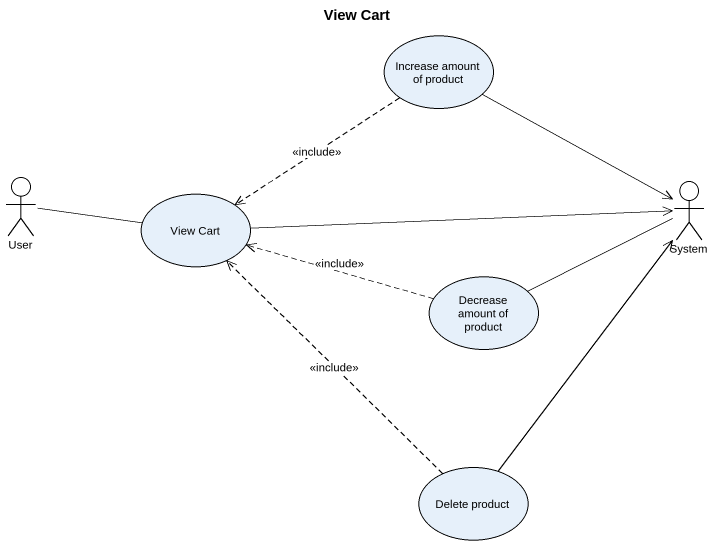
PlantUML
@startuml
title View Cart
usecase "Increase amount of product" as Increase_amount_of_product
actor User
usecase "View Cart" as View_Cart
actor System
usecase "Decrease amount of product" as Decrease_amount_of_product
usecase "Delete product" as Delete_product
Increase_amount_of_product ..> View_Cart : <<include>>
Increase_amount_of_product --> System
User -right- View_Cart
View_Cart -right-> System
Decrease_amount_of_product .left.> View_Cart : <<include>>
Decrease_amount_of_product -right- System
Delete_product .up.> View_Cart : <<include>>
Delete_product -up-> System
@enduml
